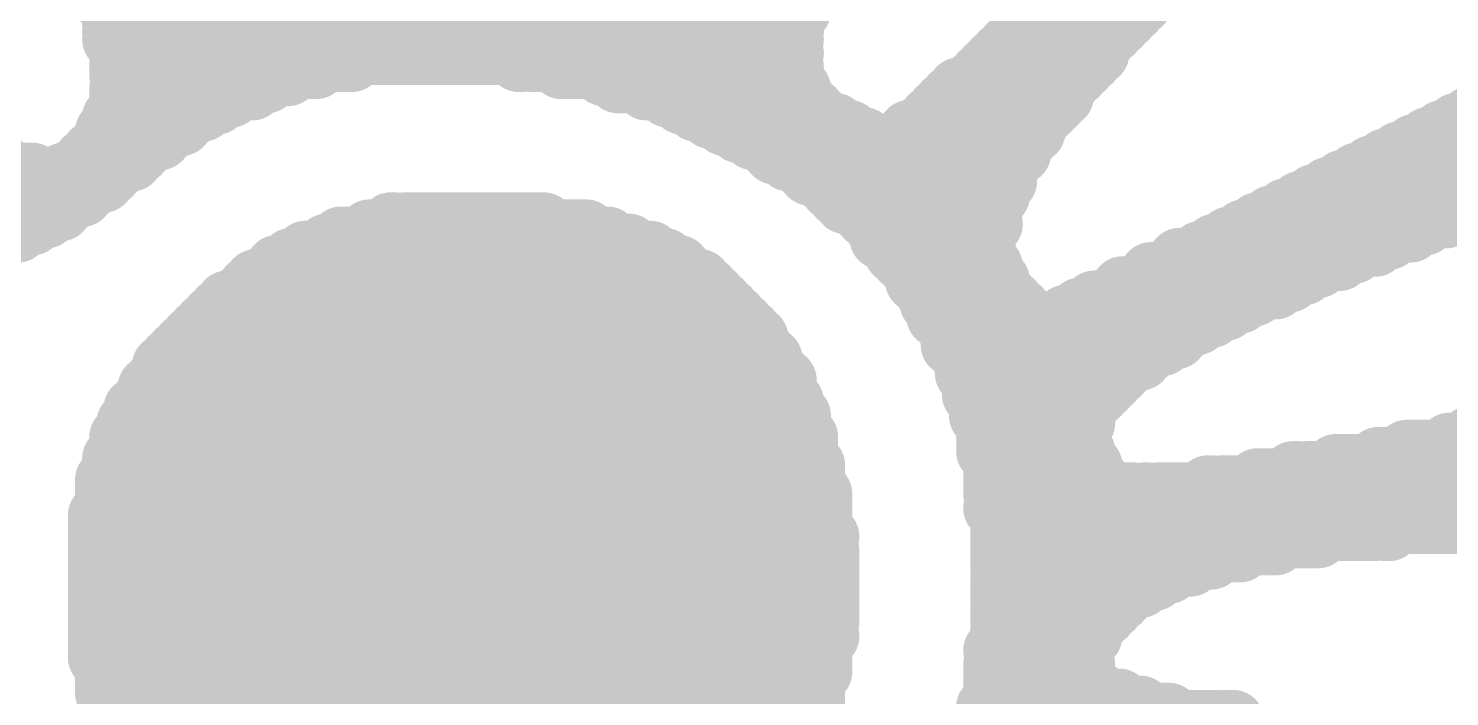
# Model space of a CAD drawing. Extents: x -305 to 3505, y -905 to 3905.
# Drawn here: x 2421.35 to 2466.35, y 2533.26 to 2554.41 of the extents above; entities that cross this region are included whole.
import ezdxf

# ---------------------------------------------------------------- set-up
doc = ezdxf.new("R2010")
doc.units = 0
doc.layers.add('2D_LINE_26', color=1, linetype='CONTINUOUS')

# ---------------------------------------------------------------- blocks, each defined once
blk = doc.blocks.new('SMOOTH_2')
at = {"const_width": 1}
blk.add_lwpolyline([(-0.5, 0, 1), (0.5, 0, 1)], format="xyb", close=True, dxfattribs=at)
blk = doc.blocks.new('DRAWING_23')
at = {"layer": '2D_LINE_26', "const_width": 2}
for points in [[(66.825, 223.2), (83.812, 223.2)], [(86.625, 223.2), (88.762, 223.2)], [(96.975, 223.2), (99.562, 223.2)], [(67.05, 222.975), (83.812, 222.975)], [(67.05, 222.75), (84.038, 222.75)], [(86.175, 222.75), (88.538, 222.75)], [(86.4, 222.975), (88.762, 222.975)], [(96.525, 222.75), (99.112, 222.75)], [(96.75, 222.975), (99.338, 222.975)], [(67.05, 222.525), (84.488, 222.525)], [(67.05, 222.3), (85.162, 222.3)], [(85.5, 222.3), (88.538, 222.3)], [(85.95, 222.525), (88.538, 222.525)], [(96.075, 222.3), (98.662, 222.3)], [(96.3, 222.525), (98.888, 222.525)], [(67.05, 222.075), (88.538, 222.075)], [(67.275, 221.85), (88.312, 221.85)], [(95.4, 221.85), (98.212, 221.85)], [(95.625, 222.075), (98.438, 222.075)], [(67.275, 221.625), (88.538, 221.625)], [(67.275, 221.4), (74.588, 221.4)], [(79.875, 221.4), (79.988, 221.4)], [(80.325, 221.4), (88.312, 221.4)], [(94.95, 221.4), (97.988, 221.4)], [(95.175, 221.625), (98.212, 221.625)], [(67.275, 221.175), (73.462, 221.175)], [(67.275, 220.95), (72.562, 220.95)], [(81.225, 221.175), (88.538, 221.175)], [(82.575, 220.95), (88.538, 220.95)], [(94.5, 220.95), (97.538, 220.95)], [(94.725, 221.175), (97.762, 221.175)], [(67.275, 220.5), (71.438, 220.5)], [(67.5, 220.725), (71.888, 220.725)], [(83.025, 220.725), (88.538, 220.725)], [(83.925, 220.5), (88.762, 220.5)], [(93.825, 220.5), (97.088, 220.5)], [(94.275, 220.725), (97.312, 220.725)], [(67.275, 220.275), (70.762, 220.275)], [(67.275, 220.05), (70.312, 220.05)], [(84.6, 220.275), (88.762, 220.275)], [(85.05, 220.05), (88.988, 220.05)], [(93.375, 220.05), (96.862, 220.05)], [(93.6, 220.275), (97.088, 220.275)], [(67.05, 219.6), (69.412, 219.6)], [(67.275, 219.825), (69.862, 219.825)], [(85.5, 219.825), (89.212, 219.825)], [(85.95, 219.6), (89.438, 219.6)], [(92.925, 219.6), (96.412, 219.6)], [(93.15, 219.825), (96.638, 219.825)], [(110.025, 219.6), (117.112, 219.6)], [(66.825, 219.15), (68.738, 219.15)], [(67.05, 219.375), (69.188, 219.375)], [(86.4, 219.375), (89.888, 219.375)], [(86.85, 219.15), (90.338, 219.15)], [(92.25, 219.15), (96.188, 219.15)], [(92.7, 219.375), (96.188, 219.375)], [(109.125, 219.15), (115.988, 219.15)], [(109.575, 219.375), (116.438, 219.375)], [(66.6, 218.7), (68.062, 218.7)], [(66.825, 218.925), (68.512, 218.925)], [(87.3, 218.925), (90.788, 218.925)], [(87.75, 218.7), (91.462, 218.7)], [(91.8, 218.7), (95.738, 218.7)], [(92.025, 218.925), (95.962, 218.925)], [(108.225, 218.7), (114.862, 218.7)], [(108.675, 218.925), (115.312, 218.925)], [(66.15, 218.25), (67.612, 218.25)], [(66.375, 218.475), (67.838, 218.475)], [(87.975, 218.475), (95.738, 218.475)], [(88.425, 218.25), (95.512, 218.25)], [(107.325, 218.25), (113.738, 218.25)], [(107.775, 218.475), (114.188, 218.475)], [(59.85, 218.025), (63.562, 218.025)], [(60.075, 217.8), (64.462, 217.8)], [(65.475, 217.8), (66.938, 217.8)], [(65.925, 218.025), (67.162, 218.025)], [(88.875, 218.025), (95.288, 218.025)], [(89.1, 217.8), (95.288, 217.8)], [(106.425, 217.8), (112.612, 217.8)], [(106.875, 218.025), (113.062, 218.025)], [(60.3, 217.575), (66.712, 217.575)], [(60.525, 217.35), (66.262, 217.35)], [(89.55, 217.575), (95.288, 217.575)], [(89.775, 217.35), (95.062, 217.35)], [(105.525, 217.35), (111.488, 217.35)], [(105.975, 217.575), (111.938, 217.575)], [(60.975, 217.125), (66.038, 217.125)], [(61.2, 216.9), (65.588, 216.9)], [(90, 217.125), (95.062, 217.125)], [(90.225, 216.9), (94.838, 216.9)], [(104.625, 216.9), (110.362, 216.9)], [(105.075, 217.125), (110.812, 217.125)], [(61.65, 216.675), (65.362, 216.675)], [(62.1, 216.45), (64.912, 216.45)], [(90.675, 216.675), (94.838, 216.675)], [(90.9, 216.45), (94.612, 216.45)], [(103.725, 216.45), (109.238, 216.45)], [(104.175, 216.675), (109.688, 216.675)], [(62.325, 216.225), (64.462, 216.225)], [(62.775, 216), (64.012, 216)], [(75.15, 216), (82.012, 216)], [(75.825, 216.225), (75.938, 216.225)], [(76.275, 216.225), (80.662, 216.225)], [(91.125, 216.225), (94.838, 216.225)], [(91.35, 216), (94.612, 216)], [(102.825, 216), (108.112, 216)], [(103.275, 216.225), (108.562, 216.225)], [(73.8, 215.55), (83.362, 215.55)], [(74.25, 215.775), (82.688, 215.775)], [(91.35, 215.775), (94.612, 215.775)], [(91.8, 215.55), (94.612, 215.55)], [(101.925, 215.55), (106.988, 215.55)], [(102.375, 215.775), (107.438, 215.775)], [(72.675, 215.1), (84.488, 215.1)], [(73.125, 215.325), (84.038, 215.325)], [(91.8, 215.325), (94.612, 215.325)], [(92.025, 215.1), (94.612, 215.1)], [(100.8, 215.1), (105.862, 215.1)], [(101.475, 215.325), (106.312, 215.325)], [(72, 214.65), (85.162, 214.65)], [(72.225, 214.875), (84.938, 214.875)], [(92.25, 214.875), (94.838, 214.875)], [(92.475, 214.65), (94.838, 214.65)], [(99.9, 214.65), (104.738, 214.65)], [(100.575, 214.875), (105.188, 214.875)], [(71.325, 214.2), (85.838, 214.2)], [(71.55, 214.425), (85.612, 214.425)], [(92.475, 214.425), (95.062, 214.425)], [(92.7, 214.2), (95.062, 214.2)], [(99, 214.2), (103.838, 214.2)], [(99.675, 214.425), (104.288, 214.425)], [(70.65, 213.75), (86.288, 213.75)], [(71.1, 213.975), (86.062, 213.975)], [(92.925, 213.975), (95.288, 213.975)], [(92.925, 213.75), (95.512, 213.75)], [(98.1, 213.75), (102.712, 213.75)], [(98.775, 213.975), (103.162, 213.975)], [(70.2, 213.3), (86.738, 213.3)], [(70.425, 213.525), (86.512, 213.525)], [(93.15, 213.525), (95.738, 213.525)], [(93.15, 213.3), (95.962, 213.3)], [(97.2, 213.3), (101.812, 213.3)], [(97.65, 213.525), (102.262, 213.525)], [(69.75, 212.85), (87.188, 212.85)], [(69.975, 213.075), (86.962, 213.075)], [(93.375, 213.075), (96.412, 213.075)], [(93.6, 212.85), (100.912, 212.85)], [(96.75, 213.075), (101.362, 213.075)], [(69.3, 212.4), (87.412, 212.4)], [(69.525, 212.625), (87.412, 212.625)], [(93.6, 212.625), (100.688, 212.625)], [(93.6, 212.4), (100.238, 212.4)], [(68.85, 211.95), (87.862, 211.95)], [(69.075, 212.175), (87.638, 212.175)], [(93.825, 212.175), (99.788, 212.175)], [(94.05, 211.95), (99.562, 211.95)], [(68.625, 211.725), (87.862, 211.725)], [(68.625, 211.5), (88.088, 211.5)], [(94.05, 211.725), (99.112, 211.725)], [(94.05, 211.5), (98.888, 211.5)], [(68.175, 211.05), (88.312, 211.05)], [(68.4, 211.275), (88.312, 211.275)], [(94.275, 211.275), (98.662, 211.275)], [(94.275, 211.05), (98.438, 211.05)], [(67.95, 210.6), (88.538, 210.6)], [(68.175, 210.825), (88.312, 210.825)], [(94.275, 210.825), (98.212, 210.825)], [(94.5, 210.6), (97.988, 210.6)], [(67.725, 210.375), (88.538, 210.375)], [(67.725, 210.15), (88.762, 210.15)], [(94.5, 210.375), (97.762, 210.375)], [(94.5, 210.15), (97.762, 210.15)], [(67.5, 209.925), (88.762, 209.925)], [(67.5, 209.7), (88.762, 209.7)], [(94.725, 209.925), (97.762, 209.925)], [(94.725, 209.7), (97.538, 209.7)], [(67.275, 209.475), (88.988, 209.475)], [(67.275, 209.25), (88.988, 209.25)], [(94.725, 209.475), (97.538, 209.475)], [(94.725, 209.25), (97.538, 209.25)], [(109.35, 209.25), (146.362, 209.25)], [(110.025, 209.475), (110.138, 209.475)], [(67.05, 208.8), (88.988, 208.8)], [(67.275, 209.025), (88.988, 209.025)], [(94.725, 209.025), (97.762, 209.025)], [(94.95, 208.8), (97.762, 208.8)], [(107.1, 208.8), (146.138, 208.8)], [(108, 209.025), (146.362, 209.025)], [(67.05, 208.575), (89.212, 208.575)], [(67.05, 208.35), (89.212, 208.35)], [(94.95, 208.575), (97.988, 208.575)], [(94.95, 208.35), (97.988, 208.35)], [(104.4, 208.35), (104.512, 208.35)], [(104.85, 208.35), (145.912, 208.35)], [(105.75, 208.575), (146.138, 208.575)], [(66.825, 208.125), (89.212, 208.125)], [(66.825, 207.9), (89.212, 207.9)], [(94.95, 208.125), (98.212, 208.125)], [(94.95, 207.9), (98.438, 207.9)], [(101.7, 207.9), (101.812, 207.9)], [(102.15, 207.9), (145.238, 207.9)], [(103.275, 208.125), (145.688, 208.125)], [(66.825, 207.675), (89.438, 207.675)], [(66.825, 207.45), (89.438, 207.45)], [(94.95, 207.675), (99.338, 207.675)], [(95.175, 207.45), (143.438, 207.45)], [(99.675, 207.675), (99.788, 207.675)], [(100.125, 207.675), (144.788, 207.675)], [(66.6, 207), (89.438, 207)], [(66.825, 207.225), (89.438, 207.225)], [(94.95, 207.225), (133.988, 207.225)], [(95.175, 207), (124.088, 207)], [(66.6, 206.775), (89.438, 206.775)], [(66.6, 206.55), (89.438, 206.55)], [(95.175, 206.775), (110.362, 206.775)], [(95.175, 206.55), (106.988, 206.55)], [(107.325, 206.55), (107.438, 206.55)], [(66.6, 206.325), (89.662, 206.325)], [(66.6, 206.1), (89.438, 206.1)], [(95.175, 206.325), (105.188, 206.325)], [(95.175, 206.1), (103.838, 206.1)], [(66.6, 205.875), (89.662, 205.875)], [(66.6, 205.65), (89.662, 205.65)], [(95.175, 205.875), (102.712, 205.875)], [(95.175, 205.65), (101.812, 205.65)], [(66.6, 205.425), (89.662, 205.425)], [(66.6, 205.2), (89.662, 205.2)], [(95.175, 205.425), (101.138, 205.425)], [(95.175, 205.2), (100.462, 205.2)], [(66.6, 204.975), (89.662, 204.975)], [(66.6, 204.75), (89.662, 204.75)], [(95.175, 204.975), (100.012, 204.975)], [(95.175, 204.75), (99.562, 204.75)], [(66.6, 204.525), (89.662, 204.525)], [(66.6, 204.3), (89.662, 204.3)], [(95.175, 204.525), (99.112, 204.525)], [(95.175, 204.3), (98.888, 204.3)], [(66.6, 204.075), (89.662, 204.075)], [(66.6, 203.85), (89.662, 203.85)], [(95.175, 204.075), (98.662, 204.075)], [(95.175, 203.85), (98.438, 203.85)], [(66.6, 203.625), (89.662, 203.625)], [(66.6, 203.4), (89.438, 203.4)], [(95.175, 203.625), (98.212, 203.625)], [(95.175, 203.4), (97.988, 203.4)], [(66.6, 203.175), (89.662, 203.175)], [(66.6, 202.95), (89.438, 202.95)], [(95.175, 203.175), (97.988, 203.175)], [(95.175, 202.95), (97.762, 202.95)], [(66.6, 202.725), (89.438, 202.725)], [(66.6, 202.5), (89.438, 202.5)], [(94.95, 202.725), (97.762, 202.725)], [(95.175, 202.5), (97.538, 202.5)], [(66.825, 202.275), (89.438, 202.275)], [(66.825, 202.05), (89.438, 202.05)], [(94.95, 202.275), (97.762, 202.275)], [(94.95, 202.05), (97.538, 202.05)], [(66.825, 201.825), (89.212, 201.825)], [(66.825, 201.6), (89.212, 201.6)], [(94.95, 201.825), (97.538, 201.825)], [(94.95, 201.6), (97.538, 201.6)], [(66.825, 201.375), (89.212, 201.375)], [(67.05, 201.15), (89.212, 201.15)], [(94.95, 201.375), (98.212, 201.375)], [(94.95, 201.15), (98.888, 201.15)], [(67.05, 200.925), (88.988, 200.925)], [(67.05, 200.7), (88.988, 200.7)], [(94.725, 200.925), (99.562, 200.925)], [(94.725, 200.7), (100.462, 200.7)], [(67.05, 200.475), (88.988, 200.475)], [(94.725, 200.475), (102.038, 200.475)], [(102.375, 200.475), (102.488, 200.475)]]:
    blk.add_lwpolyline(points, dxfattribs=at)
at = {"layer": '2D_LINE_26'}
for p in [(66.825, 223.2), (83.812, 223.2), (86.625, 223.2), (88.762, 223.2), (96.975, 223.2), (99.562, 223.2), (67.05, 222.975), (67.05, 222.75), (83.812, 222.975), (84.038, 222.75), (86.175, 222.75), (86.4, 222.975), (88.538, 222.75), (88.762, 222.975), (96.525, 222.75), (96.75, 222.975), (99.112, 222.75), (99.338, 222.975), (67.05, 222.525), (67.05, 222.3), (84.488, 222.525), (85.162, 222.3), (85.5, 222.3), (85.95, 222.525), (88.538, 222.525), (88.538, 222.3), (96.075, 222.3), (96.3, 222.525), (98.662, 222.3), (98.888, 222.525), (67.05, 222.075), (67.275, 221.85), (88.312, 221.85), (88.538, 222.075), (95.4, 221.85), (95.625, 222.075), (98.212, 221.85), (98.438, 222.075), (67.275, 221.625), (67.275, 221.4), (74.588, 221.4), (79.875, 221.4), (79.988, 221.4), (80.325, 221.4), (88.312, 221.4), (88.538, 221.625), (94.95, 221.4), (95.175, 221.625), (97.988, 221.4), (98.212, 221.625), (67.275, 221.175), (67.275, 220.95), (72.562, 220.95), (73.462, 221.175), (81.225, 221.175), (82.575, 220.95), (88.538, 221.175), (88.538, 220.95), (94.5, 220.95), (94.725, 221.175), (97.538, 220.95), (97.762, 221.175), (67.275, 220.5), (67.5, 220.725), (71.438, 220.5), (71.888, 220.725), (83.025, 220.725), (83.925, 220.5), (88.538, 220.725), (88.762, 220.5), (93.825, 220.5), (94.275, 220.725), (97.088, 220.5), (97.312, 220.725), (67.275, 220.275), (67.275, 220.05), (70.312, 220.05), (70.762, 220.275), (84.6, 220.275), (85.05, 220.05), (88.762, 220.275), (88.988, 220.05), (93.375, 220.05), (93.6, 220.275), (96.862, 220.05), (97.088, 220.275), (67.05, 219.6), (67.275, 219.825), (69.412, 219.6), (69.862, 219.825), (85.5, 219.825), (85.95, 219.6), (89.212, 219.825), (89.438, 219.6), (92.925, 219.6), (93.15, 219.825), (96.412, 219.6), (96.638, 219.825), (110.025, 219.6), (66.825, 219.15), (67.05, 219.375), (68.738, 219.15), (69.188, 219.375), (86.4, 219.375), (86.85, 219.15), (89.888, 219.375), (90.338, 219.15), (92.25, 219.15), (92.7, 219.375), (96.188, 219.375), (96.188, 219.15), (109.125, 219.15), (109.575, 219.375), (66.6, 218.7), (66.825, 218.925), (68.062, 218.7), (68.512, 218.925), (87.3, 218.925), (87.75, 218.7), (90.788, 218.925), (91.462, 218.7), (91.8, 218.7), (92.025, 218.925), (95.738, 218.7), (95.962, 218.925), (108.225, 218.7), (108.675, 218.925), (66.15, 218.25), (66.375, 218.475), (67.612, 218.25), (67.838, 218.475), (87.975, 218.475), (88.425, 218.25), (95.512, 218.25), (95.738, 218.475), (107.325, 218.25), (107.775, 218.475), (63.562, 218.025), (64.462, 217.8), (65.475, 217.8), (65.925, 218.025), (66.938, 217.8), (67.162, 218.025), (88.875, 218.025), (89.1, 217.8), (95.288, 218.025), (95.288, 217.8), (106.425, 217.8), (106.875, 218.025), (66.262, 217.35), (66.712, 217.575), (89.55, 217.575), (89.775, 217.35), (95.062, 217.35), (95.288, 217.575), (105.525, 217.35), (105.975, 217.575), (65.588, 216.9), (66.038, 217.125), (90, 217.125), (90.225, 216.9), (94.838, 216.9), (95.062, 217.125), (104.625, 216.9), (105.075, 217.125), (64.912, 216.45), (65.362, 216.675), (90.675, 216.675), (90.9, 216.45), (94.612, 216.45), (94.838, 216.675), (103.725, 216.45), (104.175, 216.675), (109.238, 216.45), (109.688, 216.675), (64.012, 216), (64.462, 216.225), (75.15, 216), (75.825, 216.225), (75.938, 216.225), (76.275, 216.225), (80.662, 216.225), (82.012, 216), (91.125, 216.225), (91.35, 216), (94.612, 216), (94.838, 216.225), (102.825, 216), (103.275, 216.225), (108.112, 216), (108.562, 216.225), (73.8, 215.55), (74.25, 215.775), (82.688, 215.775), (83.362, 215.55), (91.35, 215.775), (91.8, 215.55), (94.612, 215.775), (94.612, 215.55), (101.925, 215.55), (102.375, 215.775), (106.988, 215.55), (107.438, 215.775), (72.675, 215.1), (73.125, 215.325), (84.038, 215.325), (84.488, 215.1), (91.8, 215.325), (92.025, 215.1), (94.612, 215.325), (94.612, 215.1), (100.8, 215.1), (101.475, 215.325), (105.862, 215.1), (106.312, 215.325), (72, 214.65), (72.225, 214.875), (84.938, 214.875), (85.162, 214.65), (92.25, 214.875), (92.475, 214.65), (94.838, 214.875), (94.838, 214.65), (99.9, 214.65), (100.575, 214.875), (104.738, 214.65), (105.188, 214.875), (71.325, 214.2), (71.55, 214.425), (85.612, 214.425), (85.838, 214.2), (92.475, 214.425), (92.7, 214.2), (95.062, 214.425), (95.062, 214.2), (99, 214.2), (99.675, 214.425), (103.838, 214.2), (104.288, 214.425), (70.65, 213.75), (71.1, 213.975), (86.062, 213.975), (86.288, 213.75), (92.925, 213.975), (92.925, 213.75), (95.288, 213.975), (95.512, 213.75), (98.1, 213.75), (98.775, 213.975), (102.712, 213.75), (103.162, 213.975), (70.2, 213.3), (70.425, 213.525), (86.512, 213.525), (86.738, 213.3), (93.15, 213.525), (93.15, 213.3), (95.738, 213.525), (95.962, 213.3), (97.2, 213.3), (97.65, 213.525), (101.812, 213.3), (102.262, 213.525), (69.75, 212.85), (69.975, 213.075), (86.962, 213.075), (87.188, 212.85), (93.375, 213.075), (93.6, 212.85), (96.412, 213.075), (96.75, 213.075), (100.912, 212.85), (101.362, 213.075), (69.3, 212.4), (69.525, 212.625), (87.412, 212.625), (87.412, 212.4), (93.6, 212.625), (93.6, 212.4), (100.238, 212.4), (100.688, 212.625), (68.85, 211.95), (69.075, 212.175), (87.638, 212.175), (87.862, 211.95), (93.825, 212.175), (94.05, 211.95), (99.562, 211.95), (99.788, 212.175), (68.625, 211.725), (68.625, 211.5), (87.862, 211.725), (88.088, 211.5), (94.05, 211.725), (94.05, 211.5), (98.888, 211.5), (99.112, 211.725), (68.175, 211.05), (68.4, 211.275), (88.312, 211.275), (88.312, 211.05), (94.275, 211.275), (94.275, 211.05), (98.438, 211.05), (98.662, 211.275), (67.95, 210.6), (68.175, 210.825), (88.312, 210.825), (88.538, 210.6), (94.275, 210.825), (94.5, 210.6), (97.988, 210.6), (98.212, 210.825), (67.725, 210.375), (67.725, 210.15), (88.538, 210.375), (88.762, 210.15), (94.5, 210.375), (94.5, 210.15), (97.762, 210.375), (97.762, 210.15), (67.5, 209.925), (67.5, 209.7), (88.762, 209.925), (88.762, 209.7), (94.725, 209.925), (94.725, 209.7), (97.538, 209.7), (97.762, 209.925), (67.275, 209.475), (67.275, 209.25), (88.988, 209.475), (88.988, 209.25), (94.725, 209.475), (94.725, 209.25), (97.538, 209.475), (97.538, 209.25), (109.35, 209.25), (110.025, 209.475), (110.138, 209.475), (67.05, 208.8), (67.275, 209.025), (88.988, 209.025), (88.988, 208.8), (94.725, 209.025), (94.95, 208.8), (97.762, 209.025), (97.762, 208.8), (107.1, 208.8), (108, 209.025), (67.05, 208.575), (67.05, 208.35), (89.212, 208.575), (89.212, 208.35), (94.95, 208.575), (94.95, 208.35), (97.988, 208.575), (97.988, 208.35), (104.4, 208.35), (104.512, 208.35), (104.85, 208.35), (105.75, 208.575), (66.825, 208.125), (66.825, 207.9), (89.212, 208.125), (89.212, 207.9), (94.95, 208.125), (94.95, 207.9), (98.212, 208.125), (98.438, 207.9), (101.7, 207.9), (101.812, 207.9), (102.15, 207.9), (103.275, 208.125), (66.825, 207.675), (66.825, 207.45), (89.438, 207.675), (89.438, 207.45), (94.95, 207.675), (95.175, 207.45), (99.338, 207.675), (99.675, 207.675), (99.788, 207.675), (100.125, 207.675), (66.6, 207), (66.825, 207.225), (89.438, 207.225), (89.438, 207), (94.95, 207.225), (95.175, 207), (66.6, 206.775), (66.6, 206.55), (89.438, 206.775), (89.438, 206.55), (95.175, 206.775), (95.175, 206.55), (106.988, 206.55), (107.325, 206.55), (107.438, 206.55), (66.6, 206.325), (66.6, 206.1), (89.438, 206.1), (89.662, 206.325), (95.175, 206.325), (95.175, 206.1), (103.838, 206.1), (105.188, 206.325), (66.6, 205.875), (66.6, 205.65), (89.662, 205.875), (89.662, 205.65), (95.175, 205.875), (95.175, 205.65), (101.812, 205.65), (102.712, 205.875), (66.6, 205.425), (66.6, 205.2), (89.662, 205.425), (89.662, 205.2), (95.175, 205.425), (95.175, 205.2), (100.462, 205.2), (101.138, 205.425), (66.6, 204.975), (66.6, 204.75), (89.662, 204.975), (89.662, 204.75), (95.175, 204.975), (95.175, 204.75), (99.562, 204.75), (100.012, 204.975), (66.6, 204.525), (66.6, 204.3), (89.662, 204.525), (89.662, 204.3), (95.175, 204.525), (95.175, 204.3), (98.888, 204.3), (99.112, 204.525), (66.6, 204.075), (66.6, 203.85), (89.662, 204.075), (89.662, 203.85), (95.175, 204.075), (95.175, 203.85), (98.438, 203.85), (98.662, 204.075), (66.6, 203.625), (66.6, 203.4), (89.438, 203.4), (89.662, 203.625), (95.175, 203.625), (95.175, 203.4), (97.988, 203.4), (98.212, 203.625), (66.6, 203.175), (66.6, 202.95), (89.438, 202.95), (89.662, 203.175), (95.175, 203.175), (95.175, 202.95), (97.762, 202.95), (97.988, 203.175), (66.6, 202.725), (66.6, 202.5), (89.438, 202.725), (89.438, 202.5), (94.95, 202.725), (95.175, 202.5), (97.538, 202.5), (97.762, 202.725), (66.825, 202.275), (66.825, 202.05), (89.438, 202.275), (89.438, 202.05), (94.95, 202.275), (94.95, 202.05), (97.538, 202.05), (97.762, 202.275), (66.825, 201.825), (66.825, 201.6), (89.212, 201.825), (89.212, 201.6), (94.95, 201.825), (94.95, 201.6), (97.538, 201.825), (97.538, 201.6), (66.825, 201.375), (67.05, 201.15), (89.212, 201.375), (89.212, 201.15), (94.95, 201.375), (94.95, 201.15), (98.212, 201.375), (98.888, 201.15), (67.05, 200.925), (67.05, 200.7), (88.988, 200.925), (88.988, 200.7), (94.725, 200.925), (94.725, 200.7), (99.562, 200.925), (100.462, 200.7), (67.05, 200.475), (88.988, 200.475), (94.725, 200.475), (102.038, 200.475), (102.375, 200.475), (102.488, 200.475)]:
    blk.add_blockref('SMOOTH_2', p, dxfattribs=at)

msp = doc.modelspace()

# ---------------------------------------------------------------- block references
msp.add_blockref('DRAWING_23', (2357, 2332))

doc.saveas('drawing.dxf')
